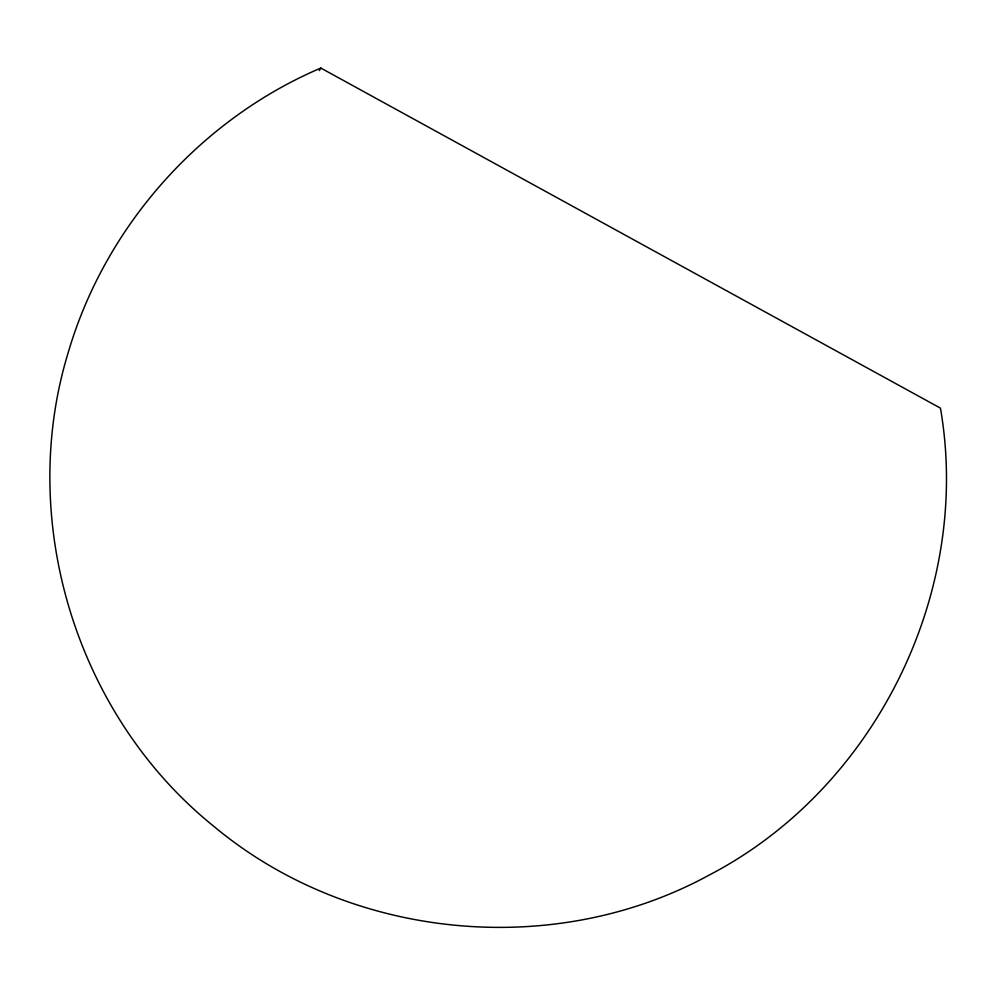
<?xml version="1.0" encoding="UTF-8"?>
<svg xmlns="http://www.w3.org/2000/svg" width="996" height="996" viewBox="0 0 996 996"><rect width="100%" height="100%" fill="white"/><g stroke="black" fill="none" stroke-linecap="round" stroke-linejoin="round"><path stroke-width="1.49" d="M319.33 70.592L320.812 68.052L940.448 408.136C972.37 592.271 875.123 788.782 709.277 875.023C553.714 960.044 349.658 939.938 213.667 826.207C76.02 715.389 16.347 519.85 68.649 351.115C105.775 225.706 200.52 119.358 320.812 68.052"/></g></svg>
